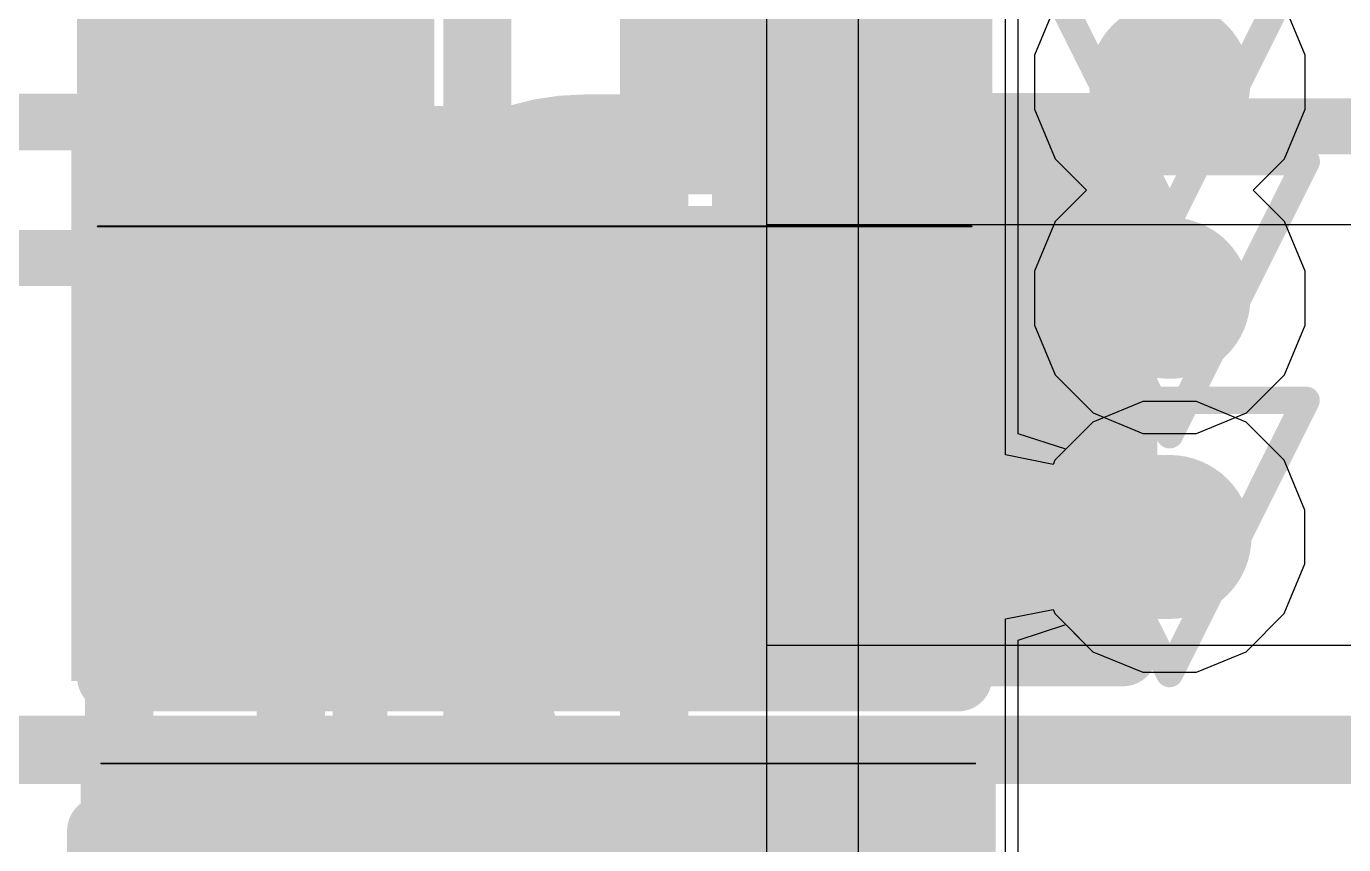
# Model space of a CAD drawing. Header units: inches. Extents: x -6 to 283, y -12 to 154.
# Drawn here: x 16.113 to 18.563, y 3.135 to 4.657 of the extents above; entities that cross this region are included whole.
import ezdxf

# ---------------------------------------------------------------- set-up
doc = ezdxf.new("R2010")
doc.units = ezdxf.units.IN
for name, color, linetype in [('Bottom Layer', 5, 'Continuous'), ('Bottom Overlay', 54, 'Continuous'), ('Bottom Paste', 16, 'Continuous'), ('Bottom Solder', 6, 'Continuous'), ('Drill Drawing', 1, 'Continuous'), ('GND-1', 16, 'Continuous'), ('GND-2', 90, 'Continuous'), ('GND-3', 216, 'Continuous'), ('GND-4', 54, 'Continuous'), ('PWR-1', 156, 'Continuous'), ('PWR-2', 130, 'Continuous'), ('Signal L1', 76, 'Continuous'), ('Signal L2', 6, 'Continuous'), ('Top Layer', 1, 'Continuous'), ('Top Overlay', 2, 'Continuous'), ('Top Paste', 8, 'Continuous'), ('Top Solder', 216, 'Continuous'), ('Via Holes', 16, 'Continuous')]:
    doc.layers.add(name, color=color, linetype=linetype)

# ---------------------------------------------------------------- blocks, each defined once
blk = doc.blocks.new('R___0402_B_70')
at = {"layer": 'Bottom Layer'}
for points in [[(-0.2413, 0.3175), (-0.2412999999999999, -0.3175), (-0.6985, -0.3175), (-0.6985, 0.3175)], [(0.6985, 0.3175), (0.6985, -0.3175), (0.2413, -0.3175), (0.2412999999999999, 0.3175)]]:
    blk.add_hatch(color=5, dxfattribs=at).paths.add_polyline_path(points)
at = {"layer": 'Bottom Paste'}
for points in [[(-0.2413, 0.3175), (-0.2412999999999999, -0.3175), (-0.6985, -0.3175), (-0.6985, 0.3175)], [(0.6985, 0.3175), (0.6985, -0.3175), (0.2413, -0.3175), (0.2412999999999999, 0.3175)]]:
    blk.add_hatch(color=16, dxfattribs=at).paths.add_polyline_path(points)
at = {"layer": 'Bottom Solder'}
for points in [[(-0.18629884, 0.37250116), (-0.1862988399999999, -0.37250116), (-0.75350116, -0.37250116), (-0.75350116, 0.37250116)], [(0.75350116, 0.37250116), (0.75350116, -0.37250116), (0.18629884, -0.37250116), (0.1862988399999999, 0.37250116)]]:
    blk.add_hatch(color=6, dxfattribs=at).paths.add_polyline_path(points)
at = {"layer": 'Bottom Overlay'}
for points in [[(-0.7874, 0.4064, 0.127, 0.127, 0), (-0.7874, -0.4064, 0.127, 0.127, 0)], [(0.7874, 0.4064, 0.127, 0.127, 0), (-0.7874, 0.4064, 0.127, 0.127, 0)], [(0.7874, 0.4064, 0.127, 0.127, 0), (0.7874, -0.4064, 0.127, 0.127, 0)], [(0.8128, 0.4318, 0.0032258, 0.0032258, 0), (-0.8128, 0.4318, 0.0032258, 0.0032258, 0)], [(0.7874, -0.4064, 0.127, 0.127, 0), (-0.7874, -0.4064, 0.127, 0.127, 0)]]:
    blk.add_lwpolyline(points, format="xyseb", dxfattribs=at)
for points in [[(-0.8191499999999999, 0.4064, 0.0635, 0.0635, 1), (-0.7556499999999999, 0.4064, 0.0635, 0.0635, 1)], [(-0.8191499999999999, 0.4064, 0.0635, 0.0635, 1), (-0.7556499999999999, 0.4064, 0.0635, 0.0635, 1)], [(0.7556499999999999, 0.4064, 0.0635, 0.0635, 1), (0.8191499999999999, 0.4064, 0.0635, 0.0635, 1)], [(0.7556499999999999, 0.4064, 0.0635, 0.0635, 1), (0.8191499999999999, 0.4064, 0.0635, 0.0635, 1)], [(-0.81360518, 0.4318, 0.0016129, 0.0016129, 1), (-0.8119948199999999, 0.4318, 0.0016129, 0.0016129, 1)], [(0.8119948199999999, 0.4318, 0.0016129, 0.0016129, 1), (0.81360518, 0.4318, 0.0016129, 0.0016129, 1)], [(-0.8191499999999999, -0.4064, 0.0635, 0.0635, 1), (-0.7556499999999999, -0.4064, 0.0635, 0.0635, 1)], [(-0.8191499999999999, -0.4064, 0.0635, 0.0635, 1), (-0.7556499999999999, -0.4064, 0.0635, 0.0635, 1)], [(0.7556499999999999, -0.4064, 0.0635, 0.0635, 1), (0.8191499999999999, -0.4064, 0.0635, 0.0635, 1)], [(0.7556499999999999, -0.4064, 0.0635, 0.0635, 1), (0.8191499999999999, -0.4064, 0.0635, 0.0635, 1)]]:
    blk.add_lwpolyline(points, format="xyseb", close=True, dxfattribs=at)
blk = doc.blocks.new('R___0402_73')
at = {"layer": 'Top Layer'}
for points in [[(-0.6985, -0.3175), (-0.6985, 0.3175), (-0.2412999999999999, 0.3175), (-0.2413, -0.3175)], [(0.2412999999999999, -0.3175), (0.2413, 0.3175), (0.6985, 0.3175), (0.6985, -0.3175)]]:
    blk.add_hatch(color=1, dxfattribs=at).paths.add_polyline_path(points)
at = {"layer": 'Top Paste'}
for points in [[(-0.6985, -0.3175), (-0.6985, 0.3175), (-0.2412999999999999, 0.3175), (-0.2413, -0.3175)], [(0.2412999999999999, -0.3175), (0.2413, 0.3175), (0.6985, 0.3175), (0.6985, -0.3175)]]:
    blk.add_hatch(color=8, dxfattribs=at).paths.add_polyline_path(points)
at = {"layer": 'Top Solder'}
for points in [[(-0.75350116, -0.37250116), (-0.75350116, 0.37250116), (-0.1862988399999999, 0.37250116), (-0.18629884, -0.37250116)], [(0.1862988399999999, -0.37250116), (0.18629884, 0.37250116), (0.75350116, 0.37250116), (0.75350116, -0.37250116)]]:
    blk.add_hatch(color=216, dxfattribs=at).paths.add_polyline_path(points)
at = {"layer": 'Top Overlay'}
for points in [[(0.78740254, 0.40640254, 0.127, 0.127, 0), (-0.7874, 0.4064, 0.127, 0.127, 0)], [(-0.7874, 0.4064, 0.127, 0.127, 0), (-0.7874, -0.4064, 0.127, 0.127, 0)], [(0.78740254, 0.40640254, 0.127, 0.127, 0), (0.7874, -0.4064, 0.127, 0.127, 0)], [(0.7874, -0.4064, 0.127, 0.127, 0), (-0.7874, -0.4064, 0.127, 0.127, 0)], [(0.8128, -0.4318, 0.0032258, 0.0032258, 0), (-0.8128, -0.4318, 0.0032258, 0.0032258, 0)]]:
    blk.add_lwpolyline(points, format="xyseb", dxfattribs=at)
for points in [[(-0.8191499999999999, 0.4064, 0.0635, 0.0635, 1), (-0.7556499999999999, 0.4064, 0.0635, 0.0635, 1)], [(-0.8191499999999999, 0.4064, 0.0635, 0.0635, 1), (-0.7556499999999999, 0.4064, 0.0635, 0.0635, 1)], [(0.75565254, 0.40640254, 0.0635, 0.0635, 1), (0.8191525399999998, 0.40640254, 0.0635, 0.0635, 1)], [(0.75565254, 0.40640254, 0.0635, 0.0635, 1), (0.8191525399999998, 0.40640254, 0.0635, 0.0635, 1)], [(-0.8191499999999999, -0.4064, 0.0635, 0.0635, 1), (-0.7556499999999999, -0.4064, 0.0635, 0.0635, 1)], [(-0.8191499999999999, -0.4064, 0.0635, 0.0635, 1), (-0.7556499999999999, -0.4064, 0.0635, 0.0635, 1)], [(0.7556499999999999, -0.4064, 0.0635, 0.0635, 1), (0.8191499999999999, -0.4064, 0.0635, 0.0635, 1)], [(0.7556499999999999, -0.4064, 0.0635, 0.0635, 1), (0.8191499999999999, -0.4064, 0.0635, 0.0635, 1)], [(-0.81360518, -0.4318, 0.0016129, 0.0016129, 1), (-0.8119948199999999, -0.4318, 0.0016129, 0.0016129, 1)], [(0.8119948199999999, -0.4318, 0.0016129, 0.0016129, 1), (0.81360518, -0.4318, 0.0016129, 0.0016129, 1)]]:
    blk.add_lwpolyline(points, format="xyseb", close=True, dxfattribs=at)
blk = doc.blocks.new('R___0402_90')
at = {"layer": 'Top Layer'}
for points in [[(-0.6985, -0.3175), (-0.6985, 0.3175), (-0.2412999999999999, 0.3175), (-0.2413, -0.3175)], [(0.24130254, -0.3175), (0.24130254, 0.3175), (0.6985025399999999, 0.3175), (0.6985025399999999, -0.3175)]]:
    blk.add_hatch(color=1, dxfattribs=at).paths.add_polyline_path(points)
at = {"layer": 'Top Paste'}
for points in [[(-0.6985, -0.3175), (-0.6985, 0.3175), (-0.2412999999999999, 0.3175), (-0.2413, -0.3175)], [(0.24130254, -0.3175), (0.24130254, 0.3175), (0.6985025399999999, 0.3175), (0.6985025399999999, -0.3175)]]:
    blk.add_hatch(color=8, dxfattribs=at).paths.add_polyline_path(points)
at = {"layer": 'Top Solder'}
for points in [[(-0.75350116, -0.37250116), (-0.75350116, 0.37250116), (-0.1862988399999999, 0.37250116), (-0.18629884, -0.37250116)], [(0.18630138, -0.37250116), (0.18630138, 0.37250116), (0.7535037, 0.37250116), (0.7535037, -0.37250116)]]:
    blk.add_hatch(color=216, dxfattribs=at).paths.add_polyline_path(points)
at = {"layer": 'Top Overlay'}
for points in [[(0.7874, 0.4064, 0.127, 0.127, 0), (-0.7874, 0.4064, 0.127, 0.127, 0)], [(-0.7874, 0.4064, 0.127, 0.127, 0), (-0.7874, -0.4064, 0.127, 0.127, 0)], [(0.7874, 0.4064, 0.127, 0.127, 0), (0.7874, -0.4064, 0.127, 0.127, 0)], [(0.7874, -0.4064, 0.127, 0.127, 0), (-0.7874, -0.4064, 0.127, 0.127, 0)], [(0.8128, -0.4318, 0.0032258, 0.0032258, 0), (-0.8128, -0.4318, 0.0032258, 0.0032258, 0)]]:
    blk.add_lwpolyline(points, format="xyseb", dxfattribs=at)
for points in [[(-0.8191499999999999, 0.4064, 0.0635, 0.0635, 1), (-0.7556499999999999, 0.4064, 0.0635, 0.0635, 1)], [(-0.8191499999999999, 0.4064, 0.0635, 0.0635, 1), (-0.7556499999999999, 0.4064, 0.0635, 0.0635, 1)], [(0.7556499999999999, 0.4064, 0.0635, 0.0635, 1), (0.8191499999999999, 0.4064, 0.0635, 0.0635, 1)], [(0.7556499999999999, 0.4064, 0.0635, 0.0635, 1), (0.8191499999999999, 0.4064, 0.0635, 0.0635, 1)], [(-0.8191499999999999, -0.4064, 0.0635, 0.0635, 1), (-0.7556499999999999, -0.4064, 0.0635, 0.0635, 1)], [(-0.8191499999999999, -0.4064, 0.0635, 0.0635, 1), (-0.7556499999999999, -0.4064, 0.0635, 0.0635, 1)], [(0.7556499999999999, -0.4064, 0.0635, 0.0635, 1), (0.8191499999999999, -0.4064, 0.0635, 0.0635, 1)], [(0.7556499999999999, -0.4064, 0.0635, 0.0635, 1), (0.8191499999999999, -0.4064, 0.0635, 0.0635, 1)], [(-0.81360518, -0.4318, 0.0016129, 0.0016129, 1), (-0.8119948199999999, -0.4318, 0.0016129, 0.0016129, 1)], [(0.8119948199999999, -0.4318, 0.0016129, 0.0016129, 1), (0.81360518, -0.4318, 0.0016129, 0.0016129, 1)]]:
    blk.add_lwpolyline(points, format="xyseb", close=True, dxfattribs=at)
blk = doc.blocks.new('R___0402_91')
at = {"layer": 'Top Layer'}
for points in [[(-0.6985, -0.3175), (-0.6985, 0.3175), (-0.2412999999999999, 0.3175), (-0.2413, -0.3175)], [(0.24130254, -0.3175), (0.24130254, 0.3175), (0.6985025399999999, 0.3175), (0.6985025399999999, -0.3175)]]:
    blk.add_hatch(color=1, dxfattribs=at).paths.add_polyline_path(points)
at = {"layer": 'Top Paste'}
for points in [[(-0.6985, -0.3175), (-0.6985, 0.3175), (-0.2412999999999999, 0.3175), (-0.2413, -0.3175)], [(0.24130254, -0.3175), (0.24130254, 0.3175), (0.6985025399999999, 0.3175), (0.6985025399999999, -0.3175)]]:
    blk.add_hatch(color=8, dxfattribs=at).paths.add_polyline_path(points)
at = {"layer": 'Top Solder'}
for points in [[(-0.75350116, -0.37250116), (-0.75350116, 0.37250116), (-0.1862988399999999, 0.37250116), (-0.18629884, -0.37250116)], [(0.18630138, -0.37250116), (0.18630138, 0.37250116), (0.7535037, 0.37250116), (0.7535037, -0.37250116)]]:
    blk.add_hatch(color=216, dxfattribs=at).paths.add_polyline_path(points)
at = {"layer": 'Top Overlay'}
for points in [[(-0.7874, 0.4064, 0.127, 0.127, 0), (-0.7874, -0.4064, 0.127, 0.127, 0)], [(0.7874, 0.4064, 0.127, 0.127, 0), (-0.7874, 0.4064, 0.127, 0.127, 0)], [(0.7874, 0.4064, 0.127, 0.127, 0), (0.7874, -0.4064, 0.127, 0.127, 0)], [(0.7874, -0.4064, 0.127, 0.127, 0), (-0.7874, -0.4064, 0.127, 0.127, 0)], [(0.8128, -0.4318, 0.0032258, 0.0032258, 0), (-0.8127974599999999, -0.4318, 0.0032258, 0.0032258, 0)]]:
    blk.add_lwpolyline(points, format="xyseb", dxfattribs=at)
for points in [[(-0.8191499999999999, 0.4064, 0.0635, 0.0635, 1), (-0.7556499999999999, 0.4064, 0.0635, 0.0635, 1)], [(-0.8191499999999999, 0.4064, 0.0635, 0.0635, 1), (-0.7556499999999999, 0.4064, 0.0635, 0.0635, 1)], [(0.7556499999999999, 0.4064, 0.0635, 0.0635, 1), (0.8191499999999999, 0.4064, 0.0635, 0.0635, 1)], [(0.7556499999999999, 0.4064, 0.0635, 0.0635, 1), (0.8191499999999999, 0.4064, 0.0635, 0.0635, 1)], [(-0.8191499999999999, -0.4064, 0.0635, 0.0635, 1), (-0.7556499999999999, -0.4064, 0.0635, 0.0635, 1)], [(-0.8191499999999999, -0.4064, 0.0635, 0.0635, 1), (-0.7556499999999999, -0.4064, 0.0635, 0.0635, 1)], [(0.7556499999999999, -0.4064, 0.0635, 0.0635, 1), (0.8191499999999999, -0.4064, 0.0635, 0.0635, 1)], [(0.7556499999999999, -0.4064, 0.0635, 0.0635, 1), (0.8191499999999999, -0.4064, 0.0635, 0.0635, 1)], [(-0.8136026399999999, -0.4318, 0.0016129, 0.0016129, 1), (-0.81199228, -0.4318, 0.0016129, 0.0016129, 1)], [(0.8119948199999999, -0.4318, 0.0016129, 0.0016129, 1), (0.81360518, -0.4318, 0.0016129, 0.0016129, 1)]]:
    blk.add_lwpolyline(points, format="xyseb", close=True, dxfattribs=at)
blk = doc.blocks.new('DFN1006_2L__B_201')
at = {"layer": 'Bottom Layer'}
for points in [[(-0.69999987, 0.33000061), (-0.15000097, 0.33000061), (-0.15000097, -0.33000061), (-0.69999987, -0.33000061)], [(0.14999843, 0.33000061), (0.69999733, 0.33000061), (0.69999733, -0.33000061), (0.14999843, -0.33000061)]]:
    blk.add_hatch(color=5, dxfattribs=at).paths.add_polyline_path(points)
at = {"layer": 'Bottom Overlay'}
blk.add_hatch(color=54, dxfattribs=at).paths.add_polyline_path([(-1.14334798, -0.5105882599999999), (-0.8131479799999999, -0.5105882599999999), (-0.8131479799999999, 0.5054117399999999), (-1.14334798, 0.5054117399999999)])
at = {"layer": 'Bottom Paste'}
for points in [[(-0.69999987, 0.33000061), (-0.15000097, 0.33000061), (-0.15000097, -0.33000061), (-0.69999987, -0.33000061)], [(0.14999843, 0.33000061), (0.69999733, 0.33000061), (0.69999733, -0.33000061), (0.14999843, -0.33000061)]]:
    blk.add_hatch(color=16, dxfattribs=at).paths.add_polyline_path(points)
at = {"layer": 'Bottom Solder'}
for points in [[(-0.8015998699999999, 0.43160061), (-0.04840096999999999, 0.43160061), (-0.04840096999999999, -0.43160061), (-0.8015998699999999, -0.43160061)], [(0.04839842999999999, 0.43160061), (0.80159733, 0.43160061), (0.80159733, -0.43160061), (0.04839842999999999, -0.43160061)]]:
    blk.add_hatch(color=6, dxfattribs=at).paths.add_polyline_path(points)
at = {"layer": 'Bottom Overlay'}
for points in [[(-0.8127974599999999, -0.4571974599999999, 0.127, 0.127, 0), (-0.8127974599999999, 0.4571999999999999, 0.127, 0.127, 0)], [(-0.8127974599999999, 0.4571999999999999, 0.127, 0.127, 0), (0.8127974599999999, 0.4571999999999999, 0.127, 0.127, 0)], [(0.8127974599999999, -0.4571999999999999, 0.127, 0.127, 0), (0.8127974599999999, 0.4571999999999999, 0.127, 0.127, 0)], [(-0.8127974599999999, -0.4571974599999999, 0.127, 0.127, 0), (0.8127974599999999, -0.4571999999999999, 0.127, 0.127, 0)]]:
    blk.add_lwpolyline(points, format="xyseb", dxfattribs=at)
for points in [[(-0.8445474599999999, 0.4571999999999999, 0.0635, 0.0635, 1), (-0.7810474599999999, 0.4571999999999999, 0.0635, 0.0635, 1)], [(-0.8445474599999999, 0.4571999999999999, 0.0635, 0.0635, 1), (-0.7810474599999999, 0.4571999999999999, 0.0635, 0.0635, 1)], [(0.7810474599999999, 0.4571999999999999, 0.0635, 0.0635, 1), (0.8445474599999999, 0.4571999999999999, 0.0635, 0.0635, 1)], [(0.7810474599999999, 0.4571999999999999, 0.0635, 0.0635, 1), (0.8445474599999999, 0.4571999999999999, 0.0635, 0.0635, 1)], [(-0.8445474599999999, -0.4571974599999999, 0.0635, 0.0635, 1), (-0.7810474599999999, -0.4571974599999999, 0.0635, 0.0635, 1)], [(-0.8445474599999999, -0.4571974599999999, 0.0635, 0.0635, 1), (-0.7810474599999999, -0.4571974599999999, 0.0635, 0.0635, 1)], [(0.7810474599999999, -0.4571999999999999, 0.0635, 0.0635, 1), (0.8445474599999999, -0.4571999999999999, 0.0635, 0.0635, 1)], [(0.7810474599999999, -0.4571999999999999, 0.0635, 0.0635, 1), (0.8445474599999999, -0.4571999999999999, 0.0635, 0.0635, 1)]]:
    blk.add_lwpolyline(points, format="xyseb", close=True, dxfattribs=at)

msp = doc.modelspace()

# ---------------------------------------------------------------- hatches: boundary and pattern name
at = {"layer": 'Bottom Layer'}
for points in [[(16.64003784, 3.54177854), (17.19003928, 3.54177854), (17.19003928, 4.280374979999999), (16.64003784, 4.280374979999999)], [(17.49003614, 3.54177854), (18.04003758, 3.54177854), (18.04003758, 4.280374979999999), (17.49003614, 4.280374979999999)]]:
    msp.add_hatch(color=5, dxfattribs=at).paths.add_polyline_path(points)
h = msp.add_hatch(color=5, dxfattribs=at)
edge = h.paths.add_edge_path()
edge.add_arc((18.23938694, 3.70730526), 0.1499997, 0, 360)
at = {"layer": 'GND-1'}
h = msp.add_hatch(color=16, dxfattribs=at)
edge = h.paths.add_edge_path()
edge.add_arc((18.2396384, 4.552861099999999), 0.1499997, 0, 360)
h = msp.add_hatch(color=16, dxfattribs=at)
edge = h.paths.add_edge_path()
edge.add_arc((18.2396384, 4.1512617), 0.1499997, 0, 360)
h = msp.add_hatch(color=16, dxfattribs=at)
edge = h.paths.add_edge_path()
edge.add_arc((18.23938694, 3.70730526), 0.1499997, 0, 360)
at = {"layer": 'GND-2'}
h = msp.add_hatch(color=90, dxfattribs=at)
edge = h.paths.add_edge_path()
edge.add_arc((18.23938694, 3.70730526), 0.1499997, 0, 360)
at = {"layer": 'GND-3'}
h = msp.add_hatch(color=216, dxfattribs=at)
edge = h.paths.add_edge_path()
edge.add_arc((18.23938694, 3.70730526), 0.1499997, 0, 360)
at = {"layer": 'GND-4'}
h = msp.add_hatch(color=54, dxfattribs=at)
edge = h.paths.add_edge_path()
edge.add_arc((18.23938694, 3.70730526), 0.1499997, 0, 360)
at = {"layer": 'PWR-1'}
h = msp.add_hatch(color=156, dxfattribs=at)
edge = h.paths.add_edge_path()
edge.add_arc((18.23938694, 3.70730526), 0.1499997, 0, 360)
at = {"layer": 'PWR-2'}
h = msp.add_hatch(color=130, dxfattribs=at)
edge = h.paths.add_edge_path()
edge.add_arc((18.23938694, 3.70730526), 0.1499997, 0, 360)
at = {"layer": 'Signal L1'}
h = msp.add_hatch(color=76, dxfattribs=at)
edge = h.paths.add_edge_path()
edge.add_arc((18.2396384, 4.552861099999999), 0.1499997, 0, 360)
h = msp.add_hatch(color=76, dxfattribs=at)
edge = h.paths.add_edge_path()
edge.add_arc((18.2396384, 4.1512617), 0.1499997, 0, 360)
h = msp.add_hatch(color=76, dxfattribs=at)
edge = h.paths.add_edge_path()
edge.add_arc((18.23938694, 3.70730526), 0.1499997, 0, 360)
at = {"layer": 'Signal L2'}
h = msp.add_hatch(color=6, dxfattribs=at)
edge = h.paths.add_edge_path()
edge.add_arc((18.23938694, 3.70730526), 0.1499997, 0, 360)
at = {"layer": 'Top Layer'}
h = msp.add_hatch(color=1, dxfattribs=at)
edge = h.paths.add_edge_path()
edge.add_arc((18.2396384, 4.552861099999999), 0.1499997, 0, 360)
h = msp.add_hatch(color=1, dxfattribs=at)
edge = h.paths.add_edge_path()
edge.add_arc((18.2396384, 4.1512617), 0.1499997, 0, 360)
h = msp.add_hatch(color=1, dxfattribs=at)
edge = h.paths.add_edge_path()
edge.add_arc((18.23938694, 3.70730526), 0.1499997, 0, 360)
at = {"layer": 'Via Holes'}
h = msp.add_hatch(color=7, dxfattribs=at)
edge = h.paths.add_edge_path()
edge.add_arc((18.2396384, 4.552861099999999), 0.07499858, 0, 360)
h = msp.add_hatch(color=7, dxfattribs=at)
edge = h.paths.add_edge_path()
edge.add_arc((18.2396384, 4.1512617), 0.07499858, 0, 360)
h = msp.add_hatch(color=7, dxfattribs=at)
edge = h.paths.add_edge_path()
edge.add_arc((18.23938694, 3.70730526), 0.07499858, 0, 360)

# ---------------------------------------------------------------- linework, layer by layer
at = {"layer": 'Bottom Layer'}
for p, q in [((17.49003614, 1.31830572), (17.49003614, 5.89353406)), ((17.49003614, 3.50566228), (17.49003614, 4.2881296)), ((17.49003614, 4.2881296), (19.19349222, 4.2881296)), ((19.8519415, 3.50566228), (17.49003614, 3.50566228))]:
    msp.add_line(p, q, dxfattribs=at)
for points in [[(14.69357234, 4.47914014, 0.10414, 0.10414, 0), (16.44720358, 4.47914014, 0.10414, 0.10414, 0)], [(16.44720358, 4.47914014, 0.10414, 0.10414, 0), (16.69210784, 4.23423588, 0.10414, 0.10414, 0)], [(17.13796928, 4.22917112, 0.10414, 0.10414, 0), (17.3795055, 4.47070734, 0.10414, 0.10414, 0)], [(17.3795055, 4.47070734, 0.10414, 0.10414, 0), (19.314541, 4.47070734, 0.10414, 0.10414, 0)], [(16.69210784, 4.17330382, 0.10414, 0.10414, 0), (16.69210784, 4.23423588, 0.10414, 0.10414, 0)], [(17.13796928, 4.17330382, 0.10414, 0.10414, 0), (17.13796928, 4.22917112, 0.10414, 0.10414, 0)], [(16.69210784, 4.17330382, 0.10414, 0.10414, 0), (16.91503856, 3.9503731, 0.10414, 0.10414, 0)], [(16.91503856, 3.9503731, 0.10414, 0.10414, 0), (17.13796928, 4.17330382, 0.10414, 0.10414, 0)], [(17.76503686, 3.89537194, 0.3048, 0.3048, 0), (17.76503686, 3.9503731, 0.3048, 0.3048, 0)], [(17.76503686, 3.89537194, 0.3048, 0.3048, 0), (17.88763758, 3.77277122, 0.3048, 0.3048, 0)], [(18.0081047, 3.70730526, 0.3048, 0.3048, 0), (18.23938694, 3.70730526, 0.3048, 0.3048, 0)], [(16.0456626, 3.31143102, 0.127, 0.127, 0), (19.8519415, 3.31143102, 0.127, 0.127, 0)]]:
    msp.add_lwpolyline(points, format="xyseb", dxfattribs=at)
for points in [[(16.42116858, 4.47914014, 0.05207, 0.05207, 1), (16.47323858, 4.47914014, 0.05207, 0.05207, 1)], [(16.42116858, 4.47914014, 0.05207, 0.05207, 1), (16.47323858, 4.47914014, 0.05207, 0.05207, 1)], [(17.3534705, 4.47070734, 0.05207, 0.05207, 1), (17.4055405, 4.47070734, 0.05207, 0.05207, 1)], [(17.3534705, 4.47070734, 0.05207, 0.05207, 1), (17.4055405, 4.47070734, 0.05207, 0.05207, 1)], [(16.66607284, 4.23423588, 0.05207, 0.05207, 1), (16.71814284, 4.23423588, 0.05207, 0.05207, 1)], [(16.66607284, 4.23423588, 0.05207, 0.05207, 1), (16.71814284, 4.23423588, 0.05207, 0.05207, 1)], [(17.11193428, 4.22917112, 0.05207, 0.05207, 1), (17.16400428, 4.22917112, 0.05207, 0.05207, 1)], [(17.11193428, 4.22917112, 0.05207, 0.05207, 1), (17.16400428, 4.22917112, 0.05207, 0.05207, 1)], [(16.66607284, 4.17330382, 0.05207, 0.05207, 1), (16.71814284, 4.17330382, 0.05207, 0.05207, 1)], [(16.66607284, 4.17330382, 0.05207, 0.05207, 1), (16.71814284, 4.17330382, 0.05207, 0.05207, 1)], [(17.11193428, 4.17330382, 0.05207, 0.05207, 1), (17.16400428, 4.17330382, 0.05207, 0.05207, 1)], [(17.11193428, 4.17330382, 0.05207, 0.05207, 1), (17.16400428, 4.17330382, 0.05207, 0.05207, 1)], [(17.68883686, 3.9503731, 0.1524, 0.1524, 1), (17.84123686, 3.9503731, 0.1524, 0.1524, 1)], [(17.68883686, 3.89537194, 0.1524, 0.1524, 1), (17.84123686, 3.89537194, 0.1524, 0.1524, 1)], [(17.68883686, 3.89537194, 0.1524, 0.1524, 1), (17.84123686, 3.89537194, 0.1524, 0.1524, 1)], [(16.88900356, 3.9503731, 0.05207, 0.05207, 1), (16.94107356, 3.9503731, 0.05207, 0.05207, 1)], [(16.88900356, 3.9503731, 0.05207, 0.05207, 1), (16.94107356, 3.9503731, 0.05207, 0.05207, 1)], [(17.81143758, 3.77277122, 0.1524, 0.1524, 1), (17.96383758, 3.77277122, 0.1524, 0.1524, 1)], [(17.9319047, 3.70730526, 0.1524, 0.1524, 1), (18.0843047, 3.70730526, 0.1524, 0.1524, 1)], [(18.16318694, 3.70730526, 0.1524, 0.1524, 1), (18.31558694, 3.70730526, 0.1524, 0.1524, 1)]]:
    msp.add_lwpolyline(points, format="xyseb", close=True, dxfattribs=at)
at = {"layer": 'Drill Drawing'}
for points in [[(17.9856384, 4.8068611, 0.0508, 0.0508, 0), (18.2396384, 4.2988611, 0.0508, 0.0508, 0)], [(18.2396384, 4.2988611, 0.0508, 0.0508, 0), (18.4936384, 4.8068611, 0.0508, 0.0508, 0)], [(17.9856384, 4.4052617, 0.0508, 0.0508, 0), (18.4936384, 4.4052617, 0.0508, 0.0508, 0)], [(17.9856384, 4.4052617, 0.0508, 0.0508, 0), (18.2396384, 3.8972617, 0.0508, 0.0508, 0)], [(18.2396384, 3.8972617, 0.0508, 0.0508, 0), (18.4936384, 4.4052617, 0.0508, 0.0508, 0)], [(17.98538694, 3.96130526, 0.0508, 0.0508, 0), (18.49338694, 3.96130526, 0.0508, 0.0508, 0)], [(17.98538694, 3.96130526, 0.0508, 0.0508, 0), (18.23938694, 3.45330526, 0.0508, 0.0508, 0)], [(18.23938694, 3.45330526, 0.0508, 0.0508, 0), (18.49338694, 3.96130526, 0.0508, 0.0508, 0)]]:
    msp.add_lwpolyline(points, format="xyseb", dxfattribs=at)
for points in [[(17.9729384, 4.4052617, 0.0254, 0.0254, 1), (17.9983384, 4.4052617, 0.0254, 0.0254, 1)], [(17.9729384, 4.4052617, 0.0254, 0.0254, 1), (17.9983384, 4.4052617, 0.0254, 0.0254, 1)], [(18.4809384, 4.4052617, 0.0254, 0.0254, 1), (18.5063384, 4.4052617, 0.0254, 0.0254, 1)], [(18.4809384, 4.4052617, 0.0254, 0.0254, 1), (18.5063384, 4.4052617, 0.0254, 0.0254, 1)], [(18.2269384, 4.2988611, 0.0254, 0.0254, 1), (18.2523384, 4.2988611, 0.0254, 0.0254, 1)], [(18.2269384, 4.2988611, 0.0254, 0.0254, 1), (18.2523384, 4.2988611, 0.0254, 0.0254, 1)], [(17.97268694, 3.96130526, 0.0254, 0.0254, 1), (17.99808694, 3.96130526, 0.0254, 0.0254, 1)], [(17.97268694, 3.96130526, 0.0254, 0.0254, 1), (17.99808694, 3.96130526, 0.0254, 0.0254, 1)], [(18.48068694, 3.96130526, 0.0254, 0.0254, 1), (18.50608694, 3.96130526, 0.0254, 0.0254, 1)], [(18.48068694, 3.96130526, 0.0254, 0.0254, 1), (18.50608694, 3.96130526, 0.0254, 0.0254, 1)], [(18.2269384, 3.8972617, 0.0254, 0.0254, 1), (18.2523384, 3.8972617, 0.0254, 0.0254, 1)], [(18.2269384, 3.8972617, 0.0254, 0.0254, 1), (18.2523384, 3.8972617, 0.0254, 0.0254, 1)], [(18.22668694, 3.45330526, 0.0254, 0.0254, 1), (18.25208694, 3.45330526, 0.0254, 0.0254, 1)], [(18.22668694, 3.45330526, 0.0254, 0.0254, 1), (18.25208694, 3.45330526, 0.0254, 0.0254, 1)]]:
    msp.add_lwpolyline(points, format="xyseb", close=True, dxfattribs=at)
at = {"layer": 'GND-1'}
for p, q in [((18.0263419, 4.6953805), (17.9880387, 4.60290672)), ((18.4912381, 4.60290672), (18.4529349, 4.6953805)), ((17.9880387, 4.60290672), (17.9880387, 4.50281548)), ((18.4912381, 4.50281548), (18.4912381, 4.60290672)), ((17.9880387, 4.50281548), (18.0263419, 4.4103417)), ((18.4529349, 4.4103417), (18.4912381, 4.50281548)), ((18.0263419, 4.4103417), (18.0846222, 4.352061399999999)), ((18.3946546, 4.352061399999999), (18.4529349, 4.4103417)), ((18.0846222, 4.352061399999999), (18.0263419, 4.293781099999999)), ((18.4529349, 4.293781099999999), (18.3946546, 4.352061399999999)), ((18.0263419, 4.293781099999999), (17.9880387, 4.20130732)), ((18.4912381, 4.20130732), (18.4529349, 4.293781099999999)), ((17.9880387, 4.20130732), (17.9880387, 4.101216079999999)), ((18.4912381, 4.101216079999999), (18.4912381, 4.20130732)), ((17.9880387, 4.101216079999999), (18.0263419, 4.0087423)), ((18.4529349, 4.0087423), (18.4912381, 4.101216079999999)), ((18.0263419, 4.0087423), (18.097119, 3.9379652)), ((18.3821578, 3.9379652), (18.4529349, 4.0087423)), ((18.097119, 3.9379652), (18.18959278, 3.899662)), ((18.28968402, 3.899662), (18.3821578, 3.9379652)), ((18.18959278, 3.899662), (18.28968402, 3.899662))]:
    msp.add_line(p, q, dxfattribs=at)
at = {"layer": 'PWR-1'}
for p, q in [((17.66026694, 20.10090722), (17.66026694, -1.83035956)), ((17.95758918, 3.89907272), (17.95758918, 5.07940564)), ((18.18934132, 3.95890496), (18.09686754, 3.92060176)), ((18.28943256, 3.95890496), (18.18934132, 3.95890496)), ((18.38190634, 3.92060176), (18.28943256, 3.95890496)), ((18.09686754, 3.92060176), (18.04648918, 3.8702234)), ((18.45268344, 3.84982466), (18.38190634, 3.92060176)), ((18.04648918, 3.8702234), (17.95758918, 3.89907272)), ((18.49098664, 3.75735088), (18.45268344, 3.84982466)), ((18.49098664, 3.657259639999999), (18.49098664, 3.75735088)), ((18.45268344, 3.56478586), (18.49098664, 3.657259639999999)), ((18.38190634, 3.49400876), (18.45268344, 3.56478586)), ((17.95758918, 3.5155378), (18.04648918, 3.54438712)), ((18.04648918, 3.54438712), (18.09686754, 3.49400876)), ((17.95758918, -1.95600066), (17.95758918, 3.5155378)), ((18.09686754, 3.49400876), (18.18934132, 3.45570556)), ((18.28943256, 3.45570556), (18.38190634, 3.49400876)), ((18.18934132, 3.45570556), (18.28943256, 3.45570556))]:
    msp.add_line(p, q, dxfattribs=at)
at = {"layer": 'PWR-2'}
for p, q in [((17.66026694, 20.10090722), (17.66026694, -1.7575149)), ((17.93397734, 3.85975098), (17.93397734, 5.11872738)), ((18.18934132, 3.95890496), (18.09686754, 3.92060176)), ((18.28943256, 3.95890496), (18.18934132, 3.95890496)), ((18.38190634, 3.92060176), (18.28943256, 3.95890496)), ((18.09686754, 3.92060176), (18.02609044, 3.84982466)), ((18.45268344, 3.84982466), (18.38190634, 3.92060176)), ((18.02287734, 3.84207004), (17.93397734, 3.85975098)), ((18.02609044, 3.84982466), (18.02287734, 3.84207004)), ((18.49098664, 3.75735088), (18.45268344, 3.84982466)), ((18.49098664, 3.657259639999999), (18.49098664, 3.75735088)), ((18.45268344, 3.56478586), (18.49098664, 3.657259639999999)), ((17.93397734, 3.55485954), (18.02287734, 3.57254048)), ((17.93397734, -1.92930018), (17.93397734, 3.55485954)), ((18.02287734, 3.57254048), (18.02609044, 3.56478586)), ((18.02609044, 3.56478586), (18.09686754, 3.49400876)), ((18.38190634, 3.49400876), (18.45268344, 3.56478586)), ((18.09686754, 3.49400876), (18.18934132, 3.45570556)), ((18.28943256, 3.45570556), (18.38190634, 3.49400876)), ((18.18934132, 3.45570556), (18.28943256, 3.45570556))]:
    msp.add_line(p, q, dxfattribs=at)
at = {"layer": 'Signal L1'}
for points in [[(16.2855783, -1.88020706, 0.10414, 0.10414, 0), (16.2855783, 6.30610118, 0.10414, 0.10414, 0)], [(18.2396384, 4.4790614, 0.1016, 0.1016, 0), (18.2396384, 4.552861099999999, 0.1016, 0.1016, 0)], [(16.73371558, 4.06284684, 0.1016, 0.1016, -0.4142135623730951), (17.14993014, 4.4790614, 0.1016, 0.1016, 0)], [(17.14993014, 4.4790614, 0.1016, 0.1016, 0), (18.2396384, 4.4790614, 0.1016, 0.1016, 0)], [(17.03851558, 3.95763496, 0.1016, 0.1016, -0.4142135623730951), (17.30594202, 4.2250614, 0.1016, 0.1016, 0)], [(17.30594202, 4.2250614, 0.1016, 0.1016, 0), (18.2396384, 4.2250614, 0.1016, 0.1016, 0)], [(18.2396384, 4.1512617, 0.1016, 0.1016, 0), (18.2396384, 4.2250614, 0.1016, 0.1016, 0)], [(16.73371558, -1.0134854, 0.1016, 0.1016, 0), (16.73371558, 4.06284684, 0.1016, 0.1016, 0)], [(17.03851558, 3.41341456, 0.1016, 0.1016, 0), (17.03851558, 3.95763496, 0.1016, 0.1016, 0)], [(17.19091558, 3.26101456, 0.1016, 0.1016, -0.4142135623730951), (17.03851558, 3.41341456, 0.1016, 0.1016, 0)], [(17.19091558, 3.26101456, 0.1016, 0.1016, 0), (17.5035337, 3.26101456, 0.1016, 0.1016, 0)], [(17.5035337, 3.26101456, 0.1016, 0.1016, -0.9999999999999999), (17.5035337, 2.95621456, 0.1016, 0.1016, 0)]]:
    msp.add_lwpolyline(points, format="xyseb", dxfattribs=at)
for points in [[(18.2142384, 4.552861099999999, 0.0508, 0.0508, 1), (18.2650384, 4.552861099999999, 0.0508, 0.0508, 1)], [(17.12453014, 4.4790614, 0.0508, 0.0508, 1), (17.17533014, 4.4790614, 0.0508, 0.0508, 1)], [(17.12453014, 4.4790614, 0.0508, 0.0508, 1), (17.17533014, 4.4790614, 0.0508, 0.0508, 1)], [(18.2142384, 4.4790614, 0.0508, 0.0508, 1), (18.2650384, 4.4790614, 0.0508, 0.0508, 1)], [(18.2142384, 4.4790614, 0.0508, 0.0508, 1), (18.2650384, 4.4790614, 0.0508, 0.0508, 1)], [(17.28054202, 4.2250614, 0.0508, 0.0508, 1), (17.33134202, 4.2250614, 0.0508, 0.0508, 1)], [(17.28054202, 4.2250614, 0.0508, 0.0508, 1), (17.33134202, 4.2250614, 0.0508, 0.0508, 1)], [(18.2142384, 4.2250614, 0.0508, 0.0508, 1), (18.2650384, 4.2250614, 0.0508, 0.0508, 1)], [(18.2142384, 4.2250614, 0.0508, 0.0508, 1), (18.2650384, 4.2250614, 0.0508, 0.0508, 1)], [(18.2142384, 4.1512617, 0.0508, 0.0508, 1), (18.2650384, 4.1512617, 0.0508, 0.0508, 1)], [(16.70831558, 4.06284684, 0.0508, 0.0508, 1), (16.75911558, 4.06284684, 0.0508, 0.0508, 1)], [(16.70831558, 4.06284684, 0.0508, 0.0508, 1), (16.75911558, 4.06284684, 0.0508, 0.0508, 1)], [(17.01311558, 3.95763496, 0.0508, 0.0508, 1), (17.06391558, 3.95763496, 0.0508, 0.0508, 1)], [(17.01311558, 3.95763496, 0.0508, 0.0508, 1), (17.06391558, 3.95763496, 0.0508, 0.0508, 1)], [(17.01311558, 3.41341456, 0.0508, 0.0508, 1), (17.06391558, 3.41341456, 0.0508, 0.0508, 1)], [(17.01311558, 3.41341456, 0.0508, 0.0508, 1), (17.06391558, 3.41341456, 0.0508, 0.0508, 1)], [(17.16551558, 3.26101456, 0.0508, 0.0508, 1), (17.21631558, 3.26101456, 0.0508, 0.0508, 1)], [(17.16551558, 3.26101456, 0.0508, 0.0508, 1), (17.21631558, 3.26101456, 0.0508, 0.0508, 1)], [(17.4781337, 3.26101456, 0.0508, 0.0508, 1), (17.5289337, 3.26101456, 0.0508, 0.0508, 1)], [(17.4781337, 3.26101456, 0.0508, 0.0508, 1), (17.5289337, 3.26101456, 0.0508, 0.0508, 1)]]:
    msp.add_lwpolyline(points, format="xyseb", close=True, dxfattribs=at)
at = {"layer": 'Signal L2'}
for points in [[(16.2855783, -6.548625459999999, 0.127, 0.127, 0), (16.2855783, 17.30795878, 0.127, 0.127, 0)], [(16.60504934, -4.177992659999999, 0.127, 0.127, 0), (16.60504934, 17.21571614, 0.127, 0.127, 0)], [(16.95191174, -6.13598722, 0.127, 0.127, 0), (16.95191174, 17.13156086, 0.127, 0.127, 0)], [(17.28054202, -5.4354349, 0.127, 0.127, 0), (17.28054202, 16.31117134, 0.127, 0.127, 0)]]:
    msp.add_lwpolyline(points, format="xyseb", dxfattribs=at)
at = {"layer": 'Top Layer'}
for points in [[(16.4119179, 4.585116559999999, 0.10414, 0.10414, 0), (16.58859014, 4.7617888, 0.10414, 0.10414, 0)], [(17.52843332, 4.762273939999999, 0.10414, 0.10414, 0), (17.70492268, 4.585784579999999, 0.10414, 0.10414, 0)], [(16.29527094, 4.47788538, 0.10414, 0.10414, 0), (16.40250212, 4.585116559999999, 0.10414, 0.10414, 0)], [(16.40250212, 4.585116559999999, 0.10414, 0.10414, 0), (16.4119179, 4.585116559999999, 0.10414, 0.10414, 0)], [(17.70492268, 4.585784579999999, 0.10414, 0.10414, 0), (17.7167921, 4.585784579999999, 0.10414, 0.10414, 0)], [(17.7167921, 4.585784579999999, 0.10414, 0.10414, 0), (17.82224528, 4.4803314, 0.10414, 0.10414, 0)], [(18.2396384, 4.4803314, 0.10414, 0.10414, 0), (18.2396384, 4.552861099999999, 0.10414, 0.10414, 0)], [(15.9800671, 4.47805556, 0.10414, 0.10414, 0), (16.29510076, 4.47805556, 0.10414, 0.10414, 0)], [(16.29510076, 4.47805556, 0.10414, 0.10414, 0), (16.29527094, 4.47788538, 0.10414, 0.10414, 0)], [(17.82224528, 4.4803314, 0.10414, 0.10414, 0), (18.2396384, 4.4803314, 0.10414, 0.10414, 0)], [(15.9800671, 4.22606724, 0.10414, 0.10414, 0), (16.29510076, 4.22606724, 0.10414, 0.10414, 0)], [(16.29510076, 4.22606724, 0.10414, 0.10414, 0), (16.29527094, 4.226237419999999, 0.10414, 0.10414, 0)], [(16.29527094, 4.226237419999999, 0.10414, 0.10414, 0), (16.40250212, 4.119006239999999, 0.10414, 0.10414, 0)], [(17.71533414, 4.118338219999999, 0.10414, 0.10414, 0), (17.82078732, 4.2237914, 0.10414, 0.10414, 0)], [(17.82078732, 4.2237914, 0.10414, 0.10414, 0), (18.2396384, 4.2237914, 0.10414, 0.10414, 0)], [(18.2396384, 4.1512617, 0.10414, 0.10414, 0), (18.2396384, 4.2237914, 0.10414, 0.10414, 0)], [(16.40250212, 4.119006239999999, 0.10414, 0.10414, 0), (16.4119179, 4.119006239999999, 0.10414, 0.10414, 0)], [(16.4119179, 4.119006239999999, 0.10414, 0.10414, 0), (16.58859014, 3.942333999999999, 0.10414, 0.10414, 0)], [(17.52839268, 3.94180822, 0.10414, 0.10414, 0), (17.70492268, 4.118338219999999, 0.10414, 0.10414, 0)], [(17.70492268, 4.118338219999999, 0.10414, 0.10414, 0), (17.71533414, 4.118338219999999, 0.10414, 0.10414, 0)], [(16.58859014, 3.85290822, 0.10414, 0.10414, 0), (16.58859014, 3.942333999999999, 0.10414, 0.10414, 0)], [(17.52839268, 3.85290822, 0.10414, 0.10414, 0), (17.52839268, 3.94180822, 0.10414, 0.10414, 0)]]:
    msp.add_lwpolyline(points, format="xyseb", dxfattribs=at)
for points in [[(16.37646712, 4.585116559999999, 0.05207, 0.05207, 1), (16.42853712, 4.585116559999999, 0.05207, 0.05207, 1)], [(16.37646712, 4.585116559999999, 0.05207, 0.05207, 1), (16.42853712, 4.585116559999999, 0.05207, 0.05207, 1)], [(16.3858829, 4.585116559999999, 0.05207, 0.05207, 1), (16.4379529, 4.585116559999999, 0.05207, 0.05207, 1)], [(16.3858829, 4.585116559999999, 0.05207, 0.05207, 1), (16.4379529, 4.585116559999999, 0.05207, 0.05207, 1)], [(17.67888768, 4.585784579999999, 0.05207, 0.05207, 1), (17.73095768, 4.585784579999999, 0.05207, 0.05207, 1)], [(17.67888768, 4.585784579999999, 0.05207, 0.05207, 1), (17.73095768, 4.585784579999999, 0.05207, 0.05207, 1)], [(17.6907571, 4.585784579999999, 0.05207, 0.05207, 1), (17.7428271, 4.585784579999999, 0.05207, 0.05207, 1)], [(17.6907571, 4.585784579999999, 0.05207, 0.05207, 1), (17.7428271, 4.585784579999999, 0.05207, 0.05207, 1)], [(18.2136034, 4.552861099999999, 0.05207, 0.05207, 1), (18.2656734, 4.552861099999999, 0.05207, 0.05207, 1)], [(16.26906576, 4.47805556, 0.05207, 0.05207, 1), (16.32113576, 4.47805556, 0.05207, 0.05207, 1)], [(16.26906576, 4.47805556, 0.05207, 0.05207, 1), (16.32113576, 4.47805556, 0.05207, 0.05207, 1)], [(16.26923594, 4.47788538, 0.05207, 0.05207, 1), (16.32130594, 4.47788538, 0.05207, 0.05207, 1)], [(16.26923594, 4.47788538, 0.05207, 0.05207, 1), (16.32130594, 4.47788538, 0.05207, 0.05207, 1)], [(17.79621028, 4.4803314, 0.05207, 0.05207, 1), (17.84828028, 4.4803314, 0.05207, 0.05207, 1)], [(17.79621028, 4.4803314, 0.05207, 0.05207, 1), (17.84828028, 4.4803314, 0.05207, 0.05207, 1)], [(18.2136034, 4.4803314, 0.05207, 0.05207, 1), (18.2656734, 4.4803314, 0.05207, 0.05207, 1)], [(18.2136034, 4.4803314, 0.05207, 0.05207, 1), (18.2656734, 4.4803314, 0.05207, 0.05207, 1)], [(16.26906576, 4.22606724, 0.05207, 0.05207, 1), (16.32113576, 4.22606724, 0.05207, 0.05207, 1)], [(16.26906576, 4.22606724, 0.05207, 0.05207, 1), (16.32113576, 4.22606724, 0.05207, 0.05207, 1)], [(16.26923594, 4.226237419999999, 0.05207, 0.05207, 1), (16.32130594, 4.226237419999999, 0.05207, 0.05207, 1)], [(16.26923594, 4.226237419999999, 0.05207, 0.05207, 1), (16.32130594, 4.226237419999999, 0.05207, 0.05207, 1)], [(17.79475232, 4.2237914, 0.05207, 0.05207, 1), (17.84682232, 4.2237914, 0.05207, 0.05207, 1)], [(17.79475232, 4.2237914, 0.05207, 0.05207, 1), (17.84682232, 4.2237914, 0.05207, 0.05207, 1)], [(18.2136034, 4.2237914, 0.05207, 0.05207, 1), (18.2656734, 4.2237914, 0.05207, 0.05207, 1)], [(18.2136034, 4.2237914, 0.05207, 0.05207, 1), (18.2656734, 4.2237914, 0.05207, 0.05207, 1)], [(18.2136034, 4.1512617, 0.05207, 0.05207, 1), (18.2656734, 4.1512617, 0.05207, 0.05207, 1)], [(16.37646712, 4.119006239999999, 0.05207, 0.05207, 1), (16.42853712, 4.119006239999999, 0.05207, 0.05207, 1)], [(16.37646712, 4.119006239999999, 0.05207, 0.05207, 1), (16.42853712, 4.119006239999999, 0.05207, 0.05207, 1)], [(16.3858829, 4.119006239999999, 0.05207, 0.05207, 1), (16.4379529, 4.119006239999999, 0.05207, 0.05207, 1)], [(16.3858829, 4.119006239999999, 0.05207, 0.05207, 1), (16.4379529, 4.119006239999999, 0.05207, 0.05207, 1)], [(17.67888768, 4.118338219999999, 0.05207, 0.05207, 1), (17.73095768, 4.118338219999999, 0.05207, 0.05207, 1)], [(17.67888768, 4.118338219999999, 0.05207, 0.05207, 1), (17.73095768, 4.118338219999999, 0.05207, 0.05207, 1)], [(17.68929914, 4.118338219999999, 0.05207, 0.05207, 1), (17.74136914, 4.118338219999999, 0.05207, 0.05207, 1)], [(17.68929914, 4.118338219999999, 0.05207, 0.05207, 1), (17.74136914, 4.118338219999999, 0.05207, 0.05207, 1)], [(16.56255514, 3.942333999999999, 0.05207, 0.05207, 1), (16.61462514, 3.942333999999999, 0.05207, 0.05207, 1)], [(16.56255514, 3.942333999999999, 0.05207, 0.05207, 1), (16.61462514, 3.942333999999999, 0.05207, 0.05207, 1)], [(17.50235768, 3.94180822, 0.05207, 0.05207, 1), (17.55442768, 3.94180822, 0.05207, 0.05207, 1)], [(17.50235768, 3.94180822, 0.05207, 0.05207, 1), (17.55442768, 3.94180822, 0.05207, 0.05207, 1)], [(16.56255514, 3.85290822, 0.05207, 0.05207, 1), (16.61462514, 3.85290822, 0.05207, 0.05207, 1)], [(17.50235768, 3.85290822, 0.05207, 0.05207, 1), (17.55442768, 3.85290822, 0.05207, 0.05207, 1)]]:
    msp.add_lwpolyline(points, format="xyseb", close=True, dxfattribs=at)

# ---------------------------------------------------------------- block references
at = {"rotation": 180}
for name, p in [('R___0402_91', (17.05849268, 4.85121458)), ('R___0402_90', (17.05849268, 3.85290822)), ('R___0402_73', (17.06513478, 2.85460186)), ('R___0402_B_70', (17.03973732, 2.75473668))]:
    msp.add_blockref(name, p, dxfattribs=at)
msp.add_blockref('DFN1006_2L__B_201', (17.34003898, 3.9503731))

doc.saveas('drawing.dxf')
